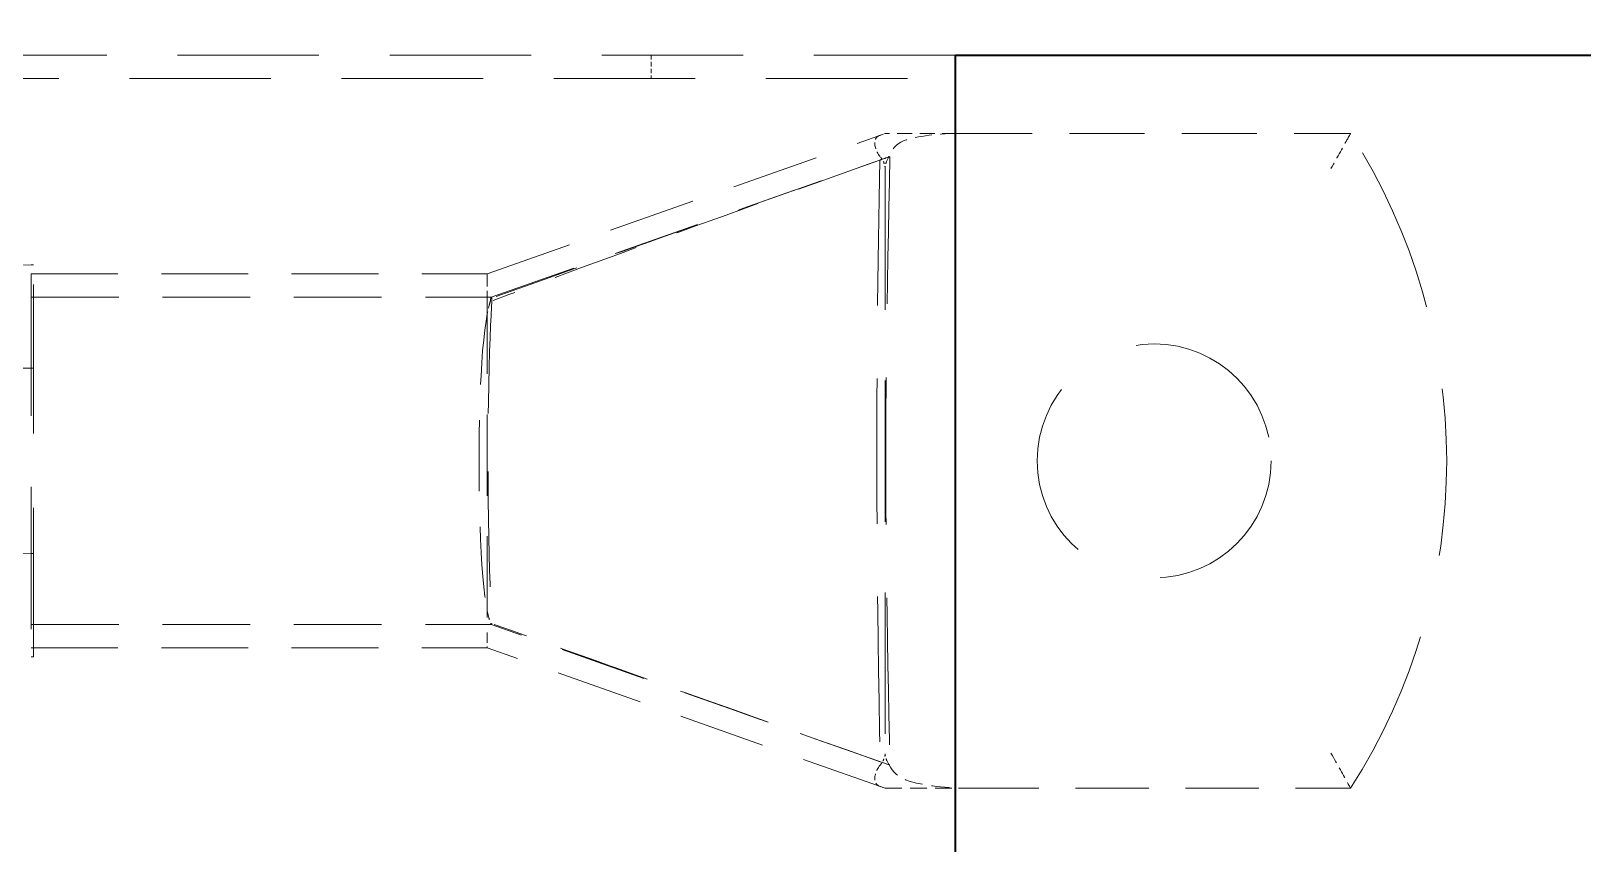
# Model space of a CAD drawing. Header units: millimetres. Extents: x -116965 to 323937, y 291661 to 566926.
# Drawn here: x -25188.8 to -25122.5, y 326511.1 to 326545.8 of the extents above; entities that cross this region are included whole.
import ezdxf

# ---------------------------------------------------------------- set-up
doc = ezdxf.new("R2010")
doc.units = ezdxf.units.MM
doc.linetypes.add('DASHED', pattern=[0.75, 0.5, -0.25])
doc.layers.add('Hidden Edges(Schneider)', color=7, linetype='DASHED', lineweight=18)
doc.layers.add('Sketch Geometry(Schneider)', color=7, linetype='Continuous', lineweight=35)

msp = doc.modelspace()

# ---------------------------------------------------------------- linework, layer by layer
at = {"layer": 'Hidden Edges(Schneider)', "ltscale": 12.088975}
for p, q in [((-25149.335704, 326544.814083), (-25211.835704, 326544.814692)), ((-25211.835713, 326543.814692), (-25149.335713, 326543.814083)), ((-25152.341208, 326539.964758), (-25152.341238, 326514.964758))]:
    msp.add_line(p, q, dxfattribs=at)
at = {"layer": 'Hidden Edges(Schneider)', "ltscale": 0.380655}
msp.add_line((-25162.335704, 326544.81421), (-25162.335713, 326543.81421), dxfattribs=at)
at = {"layer": 'Hidden Edges(Schneider)', "ltscale": 1.196077}
msp.add_line((-25149.335704, 326544.814083), (-25149.335723, 326542.814083), dxfattribs=at)
at = {"layer": 'Hidden Edges(Schneider)', "ltscale": 13.152804}
msp.add_line((-25149.337048, 326406.814083), (-25149.335723, 326542.814083), dxfattribs=at)
at = {"layer": 'Hidden Edges(Schneider)', "ltscale": 7.449037}
msp.add_line((-25169.341213, 326535.464779), (-25152.40666, 326541.441657), dxfattribs=at)
at = {"layer": 'Hidden Edges(Schneider)', "ltscale": 0.201338}
msp.add_line((-25152.55077, 326541.390759), (-25152.341205, 326541.464758), dxfattribs=at)
at = {"layer": 'Hidden Edges(Schneider)', "ltscale": 1.288667}
msp.add_line((-25149.253301, 326541.464754), (-25152.341205, 326541.464758), dxfattribs=at)
at = {"layer": 'Hidden Edges(Schneider)', "ltscale": 6.397583}
msp.add_line((-25149.2533, 326541.464754), (-25132.450681, 326541.464734), dxfattribs=at)
at = {"layer": 'Hidden Edges(Schneider)', "ltscale": 7.478323}
msp.add_line((-25169.171047, 326534.464381), (-25152.169914, 326540.464758), dxfattribs=at)
at = {"layer": 'Hidden Edges(Schneider)', "ltscale": 0.425662}
msp.add_line((-25152.168565, 326540.464758), (-25152.169914, 326540.464758), dxfattribs=at)
at = {"layer": 'Hidden Edges(Schneider)', "ltscale": 0.012168}
msp.add_line((-25152.168564, 326540.464758), (-25152.136344, 326540.464758), dxfattribs=at)
at = {"layer": 'Hidden Edges(Schneider)', "ltscale": 12.153163}
msp.add_line((-25188.841213, 326535.464802), (-25188.841232, 326519.464802), dxfattribs=at)
at = {"layer": 'Hidden Edges(Schneider)', "ltscale": 0.037976}
for p, q in [((-25188.741213, 326535.846802), (-25188.841213, 326535.846802)), ((-25188.741218, 326531.433552), (-25188.841218, 326531.433552)), ((-25188.741228, 326523.496052), (-25188.841228, 326523.496052)), ((-25188.741233, 326519.082802), (-25188.841233, 326519.082802))]:
    msp.add_line(p, q, dxfattribs=at)
at = {"layer": 'Hidden Edges(Schneider)', "ltscale": 7.424625}
for p, q in [((-25188.841213, 326535.464802), (-25169.341213, 326535.464779)), ((-25188.841232, 326519.464802), (-25169.341232, 326519.464779))]:
    msp.add_line(p, q, dxfattribs=at)
at = {"layer": 'Hidden Edges(Schneider)', "ltscale": 12.733477}
msp.add_line((-25188.741233, 326519.082802), (-25188.741213, 326535.846802), dxfattribs=at)
at = {"layer": 'Hidden Edges(Schneider)', "ltscale": 0.668005}
msp.add_line((-25169.341213, 326535.464779), (-25169.341213, 326535.273117), dxfattribs=at)
at = {"layer": 'Hidden Edges(Schneider)', "ltscale": 0.717562}
msp.add_line((-25169.341213, 326535.273117), (-25169.341214, 326534.651077), dxfattribs=at)
at = {"layer": 'Hidden Edges(Schneider)', "ltscale": 7.490276}
msp.add_line((-25188.841214, 326534.464802), (-25169.16879, 326534.464778), dxfattribs=at)
at = {"layer": 'Hidden Edges(Schneider)', "ltscale": 6.941694}
msp.add_line((-25169.341214, 326534.651077), (-25169.341232, 326520.120485), dxfattribs=at)
at = {"layer": 'Hidden Edges(Schneider)', "ltscale": 7.490227}
msp.add_line((-25188.841231, 326520.464802), (-25169.168936, 326520.464778), dxfattribs=at)
at = {"layer": 'Hidden Edges(Schneider)', "ltscale": 7.405894}
msp.add_line((-25152.169946, 326514.464758), (-25169.170924, 326520.465126), dxfattribs=at)
at = {"layer": 'Hidden Edges(Schneider)', "ltscale": 0.873685}
msp.add_line((-25169.341232, 326520.120485), (-25169.341232, 326519.523114), dxfattribs=at)
at = {"layer": 'Hidden Edges(Schneider)', "ltscale": 0.367974}
msp.add_line((-25169.341232, 326519.523114), (-25169.341232, 326519.464779), dxfattribs=at)
at = {"layer": 'Hidden Edges(Schneider)', "ltscale": 7.405465}
msp.add_line((-25152.34124, 326513.464758), (-25169.341232, 326519.464779), dxfattribs=at)
at = {"layer": 'Hidden Edges(Schneider)', "ltscale": 0.154332}
msp.add_line((-25152.169729, 326514.464758), (-25152.552178, 326514.599808), dxfattribs=at)
at = {"layer": 'Hidden Edges(Schneider)', "ltscale": 0.240019}
msp.add_line((-25152.169946, 326514.464758), (-25152.169729, 326514.464758), dxfattribs=at)
at = {"layer": 'Hidden Edges(Schneider)', "ltscale": 0.012599}
msp.add_line((-25152.169728, 326514.464758), (-25152.136375, 326514.464758), dxfattribs=at)
at = {"layer": 'Hidden Edges(Schneider)', "ltscale": 0.201444}
msp.add_line((-25152.341239, 326513.464759), (-25152.55079, 326513.538862), dxfattribs=at)
at = {"layer": 'Hidden Edges(Schneider)', "ltscale": 1.424246}
msp.add_line((-25152.341239, 326513.464759), (-25148.905889, 326513.464755), dxfattribs=at)
at = {"layer": 'Hidden Edges(Schneider)', "ltscale": 6.265292}
msp.add_line((-25148.905889, 326513.464754), (-25132.450715, 326513.464734), dxfattribs=at)
at = {"layer": 'Hidden Edges(Schneider)', "ltscale": 12.817719, "flags": 128}
msp.add_lwpolyline([(-25188.841211, 326535.846785), (-25189.767724, 326535.839346), (-25190.685617, 326535.817183), (-25191.594888, 326535.780714), (-25192.495462, 326535.73036), (-25193.3873, 326535.666426), (-25194.27044, 326535.589369), (-25195.144807, 326535.499495), (-25196.010362, 326535.397261), (-25196.867105, 326535.283011), (-25197.714998, 326535.157088), (-25198.554002, 326535.019949), (-25199.38408, 326534.871977), (-25200.205232, 326534.713553), (-25201.017457, 326534.54521), (-25202.615472, 326534.180372), (-25204.178621, 326533.781012), (-25205.707475, 326533.350561), (-25207.202531, 326532.892493), (-25208.664285, 326532.410353), (-25210.093385, 326531.907652), (-25211.490899, 326531.387976), (-25212.857896, 326530.854376), (-25214.195443, 326530.309942), (-25215.504609, 326529.757612), (-25216.786462, 326529.200476), (-25218.04207, 326528.641546), (-25219.272462, 326528.083876), (-25220.478784, 326527.530478), (-25221.660577, 326526.98551), (-25222.81521, 326526.454581), (-25223.944627, 326525.938872), (-25225.051004, 326525.439337), (-25226.136667, 326524.956969), (-25227.203752, 326524.492758), (-25228.254586, 326524.047621), (-25229.291345, 326523.622587), (-25230.316316, 326523.218649), (-25231.331712, 326522.836684), (-25232.339746, 326522.477759), (-25233.342706, 326522.142752), (-25234.342805, 326521.832731), (-25235.342294, 326521.548613), (-25236.343385, 326521.291388), (-25237.348329, 326521.062048), (-25238.359414, 326520.861395), (-25239.380685, 326520.685805), (-25240.413743, 326520.532721), (-25241.458665, 326520.401877), (-25242.515641, 326520.293082), (-25243.58471, 326520.205992), (-25244.666024, 326520.140417), (-25245.759736, 326520.096052), (-25246.865922, 326520.072668), (-25247.984697, 326520.06996), (-25249.116021, 326520.087775), (-25250.259782, 326520.125769), (-25251.415788, 326520.183638), (-25252.583925, 326520.261), (-25253.764039, 326520.35755), (-25254.956056, 326520.472906), (-25256.159784, 326520.606764), (-25257.375108, 326520.75878), (-25258.601876, 326520.92861), (-25259.839936, 326521.115912), (-25261.089059, 326521.320227), (-25262.349015, 326521.54106), (-25263.619691, 326521.777991), (-25264.900819, 326522.030485), (-25266.192285, 326522.298163), (-25267.493821, 326522.58045), (-25268.805314, 326522.876967), (-25270.126535, 326523.187178), (-25271.457292, 326523.510664), (-25274.14673, 326524.195479), (-25276.872159, 326524.927099), (-25279.632398, 326525.701178), (-25282.426263, 326526.513365), (-25285.252591, 326527.359198), (-25288.110181, 326528.234328), (-25290.997888, 326529.134329), (-25293.914663, 326530.054701), (-25296.859761, 326530.990751), (-25299.832383, 326531.937826), (-25302.831804, 326532.891234), (-25305.85724, 326533.846396), (-25308.907949, 326534.798544), (-25311.983205, 326535.743063), (-25315.082513, 326536.675184), (-25318.205434, 326537.589987), (-25321.351453, 326538.482664), (-25324.520131, 326539.348334), (-25327.711011, 326540.182112), (-25330.923616, 326540.979155), (-25334.157621, 326541.734503), (-25337.412645, 326542.44293), (-25339.047929, 326542.777975), (-25340.688306, 326543.099402), (-25342.333738, 326543.406485), (-25343.984166, 326543.698614), (-25345.639573, 326543.97518), (-25347.299863, 326544.235495), (-25348.965036, 326544.478949), (-25350.635034, 326544.704855), (-25352.309781, 326544.912489), (-25353.989202, 326545.101202), (-25355.673162, 326545.270308), (-25357.361585, 326545.419081), (-25359.054395, 326545.546873), (-25360.751497, 326545.652998), (-25362.452756, 326545.736693), (-25364.158136, 326545.797346), (-25365.867501, 326545.834273), (-25367.580777, 326545.846709)], dxfattribs=at)
at = {"layer": 'Hidden Edges(Schneider)', "ltscale": 12.775944, "flags": 128}
msp.add_lwpolyline([(-25188.841211, 326531.433562), (-25189.696962, 326531.426695), (-25190.544435, 326531.406286), (-25191.383706, 326531.372679), (-25192.214814, 326531.326254), (-25193.037874, 326531.267279), (-25193.852922, 326531.196173), (-25194.660035, 326531.113241), (-25195.459214, 326531.01879), (-25196.250612, 326530.913161), (-25197.034265, 326530.796774), (-25197.810212, 326530.669859), (-25198.578492, 326530.532835), (-25199.339257, 326530.386084), (-25200.092584, 326530.229948), (-25201.577264, 326529.891051), (-25203.033448, 326529.519003), (-25204.461976, 326529.116781), (-25205.863649, 326528.687285), (-25207.239343, 326528.23345), (-25208.590089, 326527.758253), (-25209.91707, 326527.264441), (-25211.221315, 326526.754874), (-25212.50393, 326526.232413), (-25213.766099, 326525.699843), (-25215.008928, 326525.15991), (-25216.233598, 326524.61521), (-25217.441217, 326524.068297), (-25218.63289, 326523.521879), (-25219.809762, 326522.978476), (-25220.972978, 326522.440832), (-25222.123567, 326521.911619), (-25223.262559, 326521.393011), (-25224.390985, 326520.887182), (-25225.509835, 326520.396193), (-25226.620179, 326519.922255), (-25227.723008, 326519.467467), (-25228.819391, 326519.033964), (-25229.91028, 326518.623884), (-25230.996743, 326518.239401), (-25232.079812, 326517.882574), (-25233.162652, 326517.554968), (-25234.252053, 326517.255438), (-25235.348855, 326516.983374), (-25236.453553, 326516.738241), (-25237.566568, 326516.519545), (-25238.688318, 326516.32675), (-25239.819261, 326516.159285), (-25240.959817, 326516.016691), (-25242.110521, 326515.89836), (-25243.271676, 326515.803831), (-25244.442941, 326515.732802), (-25245.623895, 326515.684927), (-25246.8145, 326515.659788), (-25248.01468, 326515.656927), (-25249.224321, 326515.675886), (-25250.443422, 326515.716284), (-25251.671907, 326515.777663), (-25252.9097, 326515.859564), (-25254.156762, 326515.961531), (-25255.412942, 326516.083182), (-25256.678125, 326516.22402), (-25257.952157, 326516.383513), (-25259.234964, 326516.561201), (-25260.526391, 326516.756514), (-25261.826288, 326516.969031), (-25263.134576, 326517.198218), (-25264.451066, 326517.443541), (-25265.775682, 326517.704542), (-25267.108308, 326517.980688), (-25268.448755, 326518.271483), (-25269.796945, 326518.57643), (-25272.515908, 326519.226416), (-25275.264283, 326519.926222), (-25278.041116, 326520.671461), (-25280.845433, 326521.457709), (-25283.67632, 326522.280539), (-25286.532823, 326523.135489), (-25289.414083, 326524.018095), (-25292.319356, 326524.923666), (-25295.247899, 326525.8477), (-25298.198968, 326526.785506), (-25301.171857, 326527.73258), (-25304.165784, 326528.684271), (-25307.180082, 326529.636), (-25310.214139, 326530.583075), (-25313.267385, 326531.520842), (-25316.339227, 326532.444571), (-25319.429113, 326533.349646), (-25322.536451, 326534.231299), (-25325.660669, 326535.084875), (-25328.80129, 326535.905684), (-25331.957799, 326536.688879), (-25335.129701, 326537.429655), (-25338.316499, 326538.123167), (-25341.517678, 326538.764647), (-25343.123513, 326539.064368), (-25344.732763, 326539.349249), (-25346.34535, 326539.618719), (-25347.961217, 326539.872092), (-25349.580289, 326540.108793), (-25351.202508, 326540.328215), (-25352.827798, 326540.529707), (-25354.456083, 326540.71266), (-25356.087304, 326540.876425), (-25357.721368, 326541.02043), (-25359.358217, 326541.143988), (-25360.997735, 326541.246527), (-25362.639848, 326541.32736), (-25364.28444, 326541.385878), (-25365.931455, 326541.421469), (-25367.580777, 326541.433447)], dxfattribs=at)
at = {"layer": 'Hidden Edges(Schneider)', "ltscale": 0.557454, "flags": 128}
msp.add_lwpolyline([(-25152.55077, 326541.390759), (-25152.589332, 326541.375399), (-25152.624318, 326541.357775), (-25152.655782, 326541.33776), (-25152.683772, 326541.315227), (-25152.708336, 326541.29005), (-25152.729427, 326541.262257), (-25152.746998, 326541.232), (-25152.761127, 326541.19933), (-25152.77188, 326541.164301), (-25152.779331, 326541.126964), (-25152.783541, 326541.08742), (-25152.78454, 326541.045961), (-25152.782347, 326541.002779), (-25152.77698, 326540.958051), (-25152.768459, 326540.911951), (-25152.756803, 326540.864653), (-25152.74204, 326540.816412), (-25152.724194, 326540.767624), (-25152.703254, 326540.718525), (-25152.67921, 326540.669341), (-25152.652128, 326540.620452), (-25152.622089, 326540.572249), (-25152.589085, 326540.524933), (-25152.55311, 326540.478707)], dxfattribs=at)
at = {"layer": 'Hidden Edges(Schneider)', "ltscale": 1.451882, "flags": 128}
msp.add_lwpolyline([(-25149.253301, 326541.464754), (-25149.429783, 326541.462837), (-25149.603478, 326541.457464), (-25149.777111, 326541.448955), (-25149.95042, 326541.437477), (-25150.122236, 326541.423206), (-25150.291389, 326541.406316), (-25150.456709, 326541.386981), (-25150.617024, 326541.365374), (-25150.771164, 326541.341671), (-25150.917958, 326541.316045), (-25151.056236, 326541.288671), (-25151.18597, 326541.259444), (-25151.313364, 326541.22637), (-25151.43762, 326541.18844), (-25151.558096, 326541.144054), (-25151.672966, 326541.091325), (-25151.779544, 326541.028355), (-25151.875188, 326540.953848), (-25151.958339, 326540.868145), (-25152.031741, 326540.769827), (-25152.097242, 326540.660152), (-25152.157884, 326540.539728), (-25152.216914, 326540.408905), (-25152.277573, 326540.268032)], dxfattribs=at)
at = {"layer": 'Hidden Edges(Schneider)', "ltscale": 0.963137, "flags": 128}
for points in [[(-25132.450682, 326541.464734), (-25132.45269, 326541.461054), (-25132.458674, 326541.450101), (-25132.468559, 326541.432011), (-25132.482282, 326541.406917), (-25132.499768, 326541.374955), (-25132.52082, 326541.336519), (-25132.545191, 326541.292059), (-25132.572734, 326541.241881), (-25132.603285, 326541.186296), (-25132.636687, 326541.12561), (-25132.672698, 326541.060295), (-25132.711007, 326540.99093), (-25132.751443, 326540.917845), (-25132.793839, 326540.841366), (-25132.838023, 326540.761818), (-25132.883828, 326540.679529), (-25132.931035, 326540.594904), (-25132.979434, 326540.508344), (-25133.028863, 326540.420138), (-25133.079169, 326540.330577), (-25133.130181, 326540.239975), (-25133.181742, 326540.148624), (-25133.233703, 326540.056789), (-25133.285917, 326539.964735)], [(-25133.285947, 326514.964734), (-25133.233733, 326514.872681), (-25133.181772, 326514.780847), (-25133.130212, 326514.689494), (-25133.0792, 326514.598893), (-25133.028894, 326514.509331), (-25132.979465, 326514.421125), (-25132.931066, 326514.334565), (-25132.883859, 326514.249941), (-25132.838055, 326514.167651), (-25132.793871, 326514.088104), (-25132.751475, 326514.011625), (-25132.71104, 326513.93854), (-25132.672731, 326513.869174), (-25132.63672, 326513.803859), (-25132.603318, 326513.743172), (-25132.572767, 326513.687587), (-25132.545225, 326513.63741), (-25132.520854, 326513.592949), (-25132.499801, 326513.554514), (-25132.482316, 326513.522551), (-25132.468592, 326513.497458), (-25132.458708, 326513.479367), (-25132.452723, 326513.468414), (-25132.450716, 326513.464735)]]:
    msp.add_lwpolyline(points, dxfattribs=at)
at = {"layer": 'Hidden Edges(Schneider)', "ltscale": 7.371637, "flags": 128}
msp.add_lwpolyline([(-25152.571586, 326540.321817), (-25153.530117, 326539.981227), (-25154.443122, 326539.656421), (-25155.313613, 326539.346316), (-25156.144597, 326539.049835), (-25156.939077, 326538.7659), (-25157.700057, 326538.493437), (-25158.430536, 326538.231376), (-25159.133507, 326537.978645), (-25159.811965, 326537.734175), (-25160.468904, 326537.496897), (-25161.107313, 326537.265741), (-25161.730184, 326537.039638), (-25162.340519, 326536.817515), (-25162.941315, 326536.598297), (-25163.535586, 326536.380909), (-25164.126342, 326536.164275), (-25164.716607, 326535.947316), (-25165.309402, 326535.728952), (-25165.907751, 326535.508107), (-25166.514675, 326535.283701), (-25167.133185, 326535.054654), (-25167.76628, 326534.819885), (-25168.416958, 326534.578308), (-25169.088188, 326534.328835)], dxfattribs=at)
at = {"layer": 'Hidden Edges(Schneider)', "ltscale": 7.309569, "flags": 128}
msp.add_lwpolyline([(-25168.961265, 326534.48818), (-25168.328748, 326534.715933), (-25167.711873, 326534.937859), (-25167.107665, 326535.155034), (-25166.51313, 326535.368537), (-25165.92527, 326535.579447), (-25165.341085, 326535.788838), (-25164.757567, 326535.997788), (-25164.171708, 326536.207368), (-25163.580499, 326536.418651), (-25162.980926, 326536.632704), (-25162.369981, 326536.850596), (-25161.744651, 326537.07339), (-25161.101932, 326537.302147), (-25160.438823, 326537.537927), (-25159.744643, 326537.784514), (-25159.00637, 326538.046517), (-25158.229175, 326538.322081), (-25157.418666, 326538.609215), (-25156.580457, 326538.905937), (-25155.720159, 326539.210276), (-25154.843372, 326539.520273), (-25153.955682, 326539.833978), (-25153.062656, 326540.149451), (-25152.169838, 326540.464758)], dxfattribs=at)
at = {"layer": 'Hidden Edges(Schneider)', "ltscale": 12.438948, "flags": 128}
msp.add_lwpolyline([(-25152.571586, 326540.321817), (-25152.586531, 326539.505246), (-25152.600965, 326538.66784), (-25152.614771, 326537.809374), (-25152.627828, 326536.929625), (-25152.640022, 326536.028369), (-25152.651228, 326535.10538), (-25152.661334, 326534.160435), (-25152.670218, 326533.193309), (-25152.677763, 326532.203778), (-25152.683846, 326531.191618), (-25152.688356, 326530.156605), (-25152.691168, 326529.098514), (-25152.692166, 326528.017121), (-25152.691233, 326526.912202), (-25152.688247, 326525.783534), (-25152.683091, 326524.63089), (-25152.675647, 326523.454047), (-25152.665797, 326522.252781), (-25152.65342, 326521.026867), (-25152.638401, 326519.776083), (-25152.620616, 326518.500202), (-25152.600035, 326517.2024), (-25152.577048, 326515.897415), (-25152.552178, 326514.599808)], dxfattribs=at)
at = {"layer": 'Hidden Edges(Schneider)', "ltscale": 0.162718, "flags": 128}
msp.add_lwpolyline([(-25152.571586, 326540.321817), (-25152.554868, 326540.327734), (-25152.538143, 326540.333654), (-25152.52141, 326540.339578), (-25152.504673, 326540.345505), (-25152.487929, 326540.351436), (-25152.471178, 326540.357369), (-25152.454422, 326540.363306), (-25152.437659, 326540.369246), (-25152.420888, 326540.37519), (-25152.404113, 326540.381137), (-25152.387328, 326540.387087), (-25152.370541, 326540.393041), (-25152.353745, 326540.398998), (-25152.336943, 326540.404959), (-25152.320135, 326540.410923), (-25152.303319, 326540.41689), (-25152.286499, 326540.422861), (-25152.269669, 326540.428836), (-25152.252834, 326540.434814), (-25152.235995, 326540.440796), (-25152.219145, 326540.446781), (-25152.202292, 326540.45277), (-25152.185431, 326540.458762), (-25152.168565, 326540.464758)], dxfattribs=at)
at = {"layer": 'Hidden Edges(Schneider)', "ltscale": 0.21928, "flags": 128}
msp.add_lwpolyline([(-25152.341207, 326539.964758), (-25152.341665, 326539.988241), (-25152.343026, 326540.011666), (-25152.345279, 326540.035028), (-25152.348409, 326540.058323), (-25152.352403, 326540.081545), (-25152.357221, 326540.104594), (-25152.362826, 326540.127394), (-25152.36918, 326540.149938), (-25152.376252, 326540.172222), (-25152.384012, 326540.194238), (-25152.392428, 326540.215981), (-25152.401464, 326540.237444), (-25152.411094, 326540.258623), (-25152.421282, 326540.279511), (-25152.431996, 326540.300101), (-25152.443204, 326540.320389), (-25152.454937, 326540.340467), (-25152.467256, 326540.360468), (-25152.480157, 326540.38039), (-25152.49363, 326540.400229), (-25152.50767, 326540.419983), (-25152.522268, 326540.43965), (-25152.537418, 326540.459225), (-25152.55311, 326540.478707)], dxfattribs=at)
at = {"layer": 'Hidden Edges(Schneider)', "ltscale": 0.119471, "flags": 128}
msp.add_lwpolyline([(-25152.341207, 326539.964758), (-25152.34109, 326539.978025), (-25152.340739, 326539.99125), (-25152.340153, 326540.004433), (-25152.339338, 326540.017572), (-25152.338291, 326540.030668), (-25152.337015, 326540.04372), (-25152.335511, 326540.056727), (-25152.333782, 326540.06969), (-25152.331827, 326540.082607), (-25152.329648, 326540.095479), (-25152.32725, 326540.108304), (-25152.324627, 326540.121084), (-25152.321787, 326540.133816), (-25152.318731, 326540.146498), (-25152.315467, 326540.159094), (-25152.312003, 326540.171591), (-25152.308343, 326540.183989), (-25152.304492, 326540.196289), (-25152.300454, 326540.208491), (-25152.296231, 326540.220595), (-25152.291828, 326540.232601), (-25152.287248, 326540.244509), (-25152.282494, 326540.256319), (-25152.277573, 326540.268032)], dxfattribs=at)
at = {"layer": 'Hidden Edges(Schneider)', "ltscale": 12.573951, "flags": 128}
msp.add_lwpolyline([(-25152.136343, 326540.464758), (-25152.159251, 326539.385606), (-25152.181654, 326538.313493), (-25152.203261, 326537.243723), (-25152.223771, 326536.171602), (-25152.242894, 326535.092436), (-25152.260331, 326534.00153), (-25152.275789, 326532.89419), (-25152.288819, 326531.778912), (-25152.298958, 326530.679804), (-25152.306188, 326529.5934), (-25152.310503, 326528.515237), (-25152.311899, 326527.440856), (-25152.310372, 326526.365794), (-25152.305917, 326525.285591), (-25152.298532, 326524.195787), (-25152.28821, 326523.091921), (-25152.275063, 326521.977796), (-25152.259641, 326520.880595), (-25152.242273, 326519.798906), (-25152.223246, 326518.728206), (-25152.202856, 326517.663968), (-25152.181385, 326516.601663), (-25152.15913, 326515.536769), (-25152.136374, 326514.464758)], dxfattribs=at)
at = {"layer": 'Hidden Edges(Schneider)', "ltscale": 0.604199, "flags": 128}
msp.add_lwpolyline([(-25169.213789, 326534.282127), (-25169.218735, 326534.266862), (-25169.223725, 326534.250997), (-25169.228756, 326534.234533), (-25169.233828, 326534.217471), (-25169.238939, 326534.199813), (-25169.244087, 326534.18156), (-25169.249273, 326534.162713), (-25169.254492, 326534.143274), (-25169.259746, 326534.123243), (-25169.265029, 326534.102623), (-25169.270342, 326534.081415), (-25169.275684, 326534.05962), (-25169.281051, 326534.037239), (-25169.286441, 326534.014274), (-25169.291855, 326533.990726), (-25169.297288, 326533.966597), (-25169.302739, 326533.941888), (-25169.308206, 326533.9166), (-25169.313686, 326533.890734), (-25169.319178, 326533.864292), (-25169.324678, 326533.837275), (-25169.330187, 326533.809685), (-25169.3357, 326533.781523), (-25169.341215, 326533.75279)], dxfattribs=at)
at = {"layer": 'Hidden Edges(Schneider)', "ltscale": 9.881584, "flags": 128}
msp.add_lwpolyline([(-25169.144713, 326534.422089), (-25169.153841, 326534.276978), (-25169.167038, 326534.031458), (-25169.183474, 326533.68807), (-25169.202148, 326533.252911), (-25169.221996, 326532.733029), (-25169.242005, 326532.134176), (-25169.261037, 326531.465982), (-25169.278076, 326530.7402), (-25169.292324, 326529.964997), (-25169.302985, 326529.151501), (-25169.309562, 326528.315267), (-25169.311829, 326527.465927), (-25169.309589, 326526.614534), (-25169.302971, 326525.77803), (-25169.292348, 326524.966544), (-25169.27812, 326524.189905), (-25169.261042, 326523.463454), (-25169.242041, 326522.796675), (-25169.222034, 326522.197288), (-25169.202166, 326521.67659), (-25169.183525, 326521.24212), (-25169.167086, 326520.898787), (-25169.153853, 326520.652517), (-25169.144727, 326520.507428)], dxfattribs=at)
at = {"layer": 'Hidden Edges(Schneider)', "ltscale": 0.583476, "flags": 128}
msp.add_lwpolyline([(-25169.213789, 326534.282127), (-25169.212158, 326534.296316), (-25169.210513, 326534.309941), (-25169.208852, 326534.323002), (-25169.207178, 326534.335497), (-25169.205487, 326534.347424), (-25169.203782, 326534.358781), (-25169.202063, 326534.36957), (-25169.20033, 326534.379786), (-25169.198582, 326534.38943), (-25169.196821, 326534.3985), (-25169.195046, 326534.406992), (-25169.193257, 326534.414901), (-25169.191457, 326534.422228), (-25169.189647, 326534.428971), (-25169.187823, 326534.435133), (-25169.185988, 326534.440712), (-25169.184143, 326534.44571), (-25169.182285, 326534.450126), (-25169.180417, 326534.453961), (-25169.178539, 326534.457214), (-25169.17665, 326534.459888), (-25169.174751, 326534.46198), (-25169.172843, 326534.463491), (-25169.170925, 326534.464423)], dxfattribs=at)
at = {"layer": 'Hidden Edges(Schneider)', "ltscale": 0.321406, "flags": 128}
msp.add_lwpolyline([(-25169.170925, 326534.464423), (-25169.169861, 326534.464689), (-25169.168794, 326534.464778), (-25169.167726, 326534.46469), (-25169.166653, 326534.464426), (-25169.165579, 326534.463985), (-25169.164503, 326534.463368), (-25169.163423, 326534.462573), (-25169.16234, 326534.461602), (-25169.161256, 326534.460455), (-25169.160168, 326534.459131), (-25169.159079, 326534.457631), (-25169.157986, 326534.455954), (-25169.156891, 326534.454101), (-25169.155795, 326534.452072), (-25169.154697, 326534.449866), (-25169.153595, 326534.447484), (-25169.152491, 326534.444926), (-25169.151386, 326534.442192), (-25169.150279, 326534.439282), (-25169.14917, 326534.436195), (-25169.148058, 326534.432933), (-25169.146945, 326534.429494), (-25169.14583, 326534.42588), (-25169.144713, 326534.422089)], dxfattribs=at)
at = {"layer": 'Hidden Edges(Schneider)', "ltscale": 12.712311, "flags": 128}
msp.add_lwpolyline([(-25188.841211, 326523.496054), (-25189.569665, 326523.490217), (-25190.290452, 326523.472937), (-25191.003801, 326523.444479), (-25191.710016, 326523.405073), (-25192.409288, 326523.355025), (-25193.101846, 326523.294562), (-25193.787957, 326523.22399), (-25194.467813, 326523.143576), (-25195.141679, 326523.053587), (-25195.809823, 326522.954291), (-25197.129709, 326522.728728), (-25198.429223, 326522.468794), (-25199.709932, 326522.176436), (-25200.973436, 326521.853598), (-25202.221338, 326521.50215), (-25203.45524, 326521.123999), (-25204.676439, 326520.721091), (-25205.886346, 326520.29537), (-25207.086297, 326519.848822), (-25208.277513, 326519.383429), (-25209.461366, 326518.901137), (-25210.639001, 326518.404082), (-25211.811754, 326517.894476), (-25212.980806, 326517.374495), (-25214.147416, 326516.846274), (-25215.312845, 326516.311949), (-25216.478311, 326515.77381), (-25218.814737, 326514.695738), (-25221.167337, 326513.631628), (-25223.546983, 326512.60124), (-25225.964853, 326511.625441), (-25227.191468, 326511.165159), (-25228.431665, 326510.727194), (-25229.686738, 326510.314368), (-25230.957452, 326509.929846), (-25232.237741, 326509.577749), (-25233.52543, 326509.258459), (-25234.820062, 326508.971213), (-25236.121179, 326508.715475), (-25237.428361, 326508.490561), (-25238.741189, 326508.295859), (-25240.059243, 326508.130682), (-25241.382066, 326507.994421), (-25242.709771, 326507.886236), (-25244.042283, 326507.805365), (-25245.379487, 326507.751082), (-25246.721345, 326507.722662), (-25248.067704, 326507.71942), (-25249.418451, 326507.740629), (-25250.773507, 326507.785567), (-25252.13276, 326507.853506), (-25253.496095, 326507.943724), (-25254.863549, 326508.055533), (-25256.235009, 326508.188246), (-25257.610475, 326508.341254), (-25258.989946, 326508.51383), (-25260.373384, 326508.705366), (-25261.760789, 326508.915213), (-25263.152047, 326509.142683), (-25264.547235, 326509.387167), (-25265.946275, 326509.647978), (-25268.755761, 326510.216025), (-25271.580507, 326510.841749), (-25274.420205, 326511.520384), (-25277.274705, 326512.247084), (-25280.143682, 326513.017119), (-25283.026906, 326513.825644), (-25285.924131, 326514.667929), (-25288.835088, 326515.539168), (-25291.759359, 326516.434859), (-25294.696523, 326517.350271), (-25297.646085, 326518.280905), (-25300.607606, 326519.222143), (-25303.580629, 326520.169371), (-25306.564695, 326521.117972), (-25309.559251, 326522.063368), (-25312.563668, 326523.001135), (-25315.577317, 326523.926695), (-25318.599588, 326524.835585), (-25321.629869, 326525.723265), (-25324.667512, 326526.585196), (-25327.711889, 326527.416952), (-25330.762235, 326528.214072), (-25333.817884, 326528.972166), (-25336.87811, 326529.686888), (-25339.942189, 326530.353811), (-25343.009454, 326530.96855), (-25344.544049, 326531.254996), (-25346.079179, 326531.526755), (-25347.614728, 326531.783331), (-25349.15064, 326532.024191), (-25350.686818, 326532.248801), (-25352.223207, 326532.456587), (-25353.759691, 326532.647093), (-25355.296193, 326532.819708), (-25356.832658, 326532.974013), (-25358.368989, 326533.109396), (-25359.905111, 326533.225363), (-25361.441003, 326533.321379), (-25362.976571, 326533.396986), (-25364.511758, 326533.451613), (-25366.046506, 326533.484801), (-25367.580777, 326533.495978)], dxfattribs=at)
at = {"layer": 'Hidden Edges(Schneider)', "ltscale": 6.079625, "flags": 128}
msp.add_lwpolyline([(-25169.341215, 326533.75279), (-25169.396247, 326533.432919), (-25169.448868, 326533.059239), (-25169.497339, 326532.634842), (-25169.540553, 326532.163813), (-25169.578075, 326531.649999), (-25169.609763, 326531.099696), (-25169.635875, 326530.517012), (-25169.656732, 326529.905833), (-25169.672595, 326529.271244), (-25169.68364, 326528.62187), (-25169.690097, 326527.96262), (-25169.692094, 326527.29799), (-25169.689647, 326526.63342), (-25169.682735, 326525.978026), (-25169.671264, 326525.336822), (-25169.655031, 326524.714178), (-25169.633756, 326524.114941), (-25169.607277, 326523.547235), (-25169.575365, 326523.015555), (-25169.537825, 326522.523445), (-25169.494731, 326522.075216), (-25169.446795, 326521.676595), (-25169.395083, 326521.330242), (-25169.34123, 326521.038522)], dxfattribs=at)
at = {"layer": 'Hidden Edges(Schneider)', "ltscale": 0.741282, "flags": 128}
msp.add_lwpolyline([(-25169.34123, 326521.038522), (-25169.334624, 326521.006843), (-25169.328024, 326520.97603), (-25169.321433, 326520.946085), (-25169.314858, 326520.91701), (-25169.3083, 326520.888817), (-25169.301767, 326520.861511), (-25169.295263, 326520.835096), (-25169.28879, 326520.809573), (-25169.282353, 326520.784947), (-25169.275955, 326520.761215), (-25169.269599, 326520.738384), (-25169.263288, 326520.716452), (-25169.257026, 326520.695421), (-25169.250814, 326520.675296), (-25169.244657, 326520.656075), (-25169.238557, 326520.637762), (-25169.232515, 326520.62036), (-25169.226535, 326520.603868), (-25169.220619, 326520.58829), (-25169.214769, 326520.573627), (-25169.208987, 326520.55988), (-25169.203275, 326520.547053), (-25169.197632, 326520.535149), (-25169.192065, 326520.524165)], dxfattribs=at)
at = {"layer": 'Hidden Edges(Schneider)', "ltscale": 0.641942, "flags": 128}
msp.add_lwpolyline([(-25169.144727, 326520.507428), (-25169.147077, 326520.500044), (-25169.149398, 326520.493364), (-25169.151688, 326520.487382), (-25169.153948, 326520.482101), (-25169.156177, 326520.477518), (-25169.158376, 326520.473642), (-25169.160542, 326520.470463), (-25169.162676, 326520.467989), (-25169.164776, 326520.466215), (-25169.166844, 326520.465144), (-25169.168878, 326520.464777), (-25169.170878, 326520.465116), (-25169.172844, 326520.466155), (-25169.174775, 326520.4679), (-25169.176671, 326520.470349), (-25169.17853, 326520.473506), (-25169.180354, 326520.477363), (-25169.182141, 326520.481929), (-25169.18389, 326520.487203), (-25169.185602, 326520.49318), (-25169.187276, 326520.499865), (-25169.188911, 326520.507256), (-25169.190507, 326520.515358), (-25169.192065, 326520.524165)], dxfattribs=at)
at = {"layer": 'Hidden Edges(Schneider)', "ltscale": 7.245295, "flags": 128}
msp.add_lwpolyline([(-25152.552178, 326514.599808), (-25153.501499, 326514.935161), (-25154.400651, 326515.25286), (-25155.253383, 326515.554239), (-25156.063451, 326515.840635), (-25156.834594, 326516.11338), (-25157.570551, 326516.373806), (-25158.275051, 326516.62324), (-25158.951814, 326516.863011), (-25159.604559, 326517.094442), (-25160.236992, 326517.318859), (-25160.85283, 326517.537588), (-25161.45578, 326517.751953), (-25162.049557, 326517.963283), (-25162.637888, 326518.172913), (-25163.224507, 326518.382181), (-25163.813162, 326518.592434), (-25164.407618, 326518.805013), (-25165.011642, 326519.021274), (-25165.629007, 326519.242568), (-25166.263484, 326519.470251), (-25166.918832, 326519.705676), (-25167.598804, 326519.950206), (-25168.307138, 326520.205205), (-25169.047552, 326520.472046)], dxfattribs=at)
at = {"layer": 'Hidden Edges(Schneider)', "ltscale": 7.309675, "flags": 128}
msp.add_lwpolyline([(-25152.169633, 326514.464758), (-25153.06953, 326514.783026), (-25153.977747, 326515.104318), (-25154.884953, 326515.425354), (-25155.781776, 326515.742841), (-25156.65882, 326516.053463), (-25157.506662, 326516.353905), (-25158.315871, 326516.640823), (-25159.077012, 326516.910871), (-25159.780669, 326517.160692), (-25160.418472, 326517.387286), (-25161.031195, 326517.605118), (-25161.644191, 326517.823202), (-25162.257701, 326518.041637), (-25162.871972, 326518.260518), (-25163.487244, 326518.479943), (-25164.103766, 326518.700006), (-25164.721682, 326518.920768), (-25165.33561, 326519.140312), (-25165.943705, 326519.357977), (-25166.547815, 326519.574426), (-25167.149783, 326519.790322), (-25167.751456, 326520.00633), (-25168.354679, 326520.223125), (-25168.961282, 326520.441376)], dxfattribs=at)
at = {"layer": 'Hidden Edges(Schneider)', "ltscale": 0.219248, "flags": 128}
msp.add_lwpolyline([(-25152.553092, 326514.450873), (-25152.538374, 326514.469121), (-25152.52399, 326514.487641), (-25152.509962, 326514.506431), (-25152.496314, 326514.525486), (-25152.48307, 326514.544805), (-25152.470253, 326514.564384), (-25152.457865, 326514.584253), (-25152.44591, 326514.60445), (-25152.434426, 326514.624968), (-25152.423444, 326514.645801), (-25152.412997, 326514.666939), (-25152.403119, 326514.688383), (-25152.393844, 326514.710122), (-25152.385204, 326514.732152), (-25152.377236, 326514.754465), (-25152.369969, 326514.777058), (-25152.363441, 326514.799922), (-25152.357681, 326514.823053), (-25152.352729, 326514.846425), (-25152.348638, 326514.869912), (-25152.345426, 326514.893494), (-25152.343111, 326514.917167), (-25152.341709, 326514.940923), (-25152.341237, 326514.964757)], dxfattribs=at)
at = {"layer": 'Hidden Edges(Schneider)', "ltscale": 0.127761, "flags": 128}
msp.add_lwpolyline([(-25152.262616, 326514.643829), (-25152.268856, 326514.656513), (-25152.274862, 326514.66928), (-25152.280629, 326514.682131), (-25152.286155, 326514.695063), (-25152.291439, 326514.708076), (-25152.296477, 326514.721167), (-25152.301262, 326514.734338), (-25152.305794, 326514.747587), (-25152.310069, 326514.760912), (-25152.314084, 326514.774313), (-25152.317834, 326514.787791), (-25152.321317, 326514.80134), (-25152.324529, 326514.814964), (-25152.327459, 326514.828608), (-25152.330101, 326514.842251), (-25152.332458, 326514.855888), (-25152.33453, 326514.869521), (-25152.336321, 326514.883149), (-25152.337832, 326514.89677), (-25152.339063, 326514.910384), (-25152.340019, 326514.92399), (-25152.340698, 326514.93759), (-25152.341103, 326514.951179), (-25152.341239, 326514.964757)], dxfattribs=at)
at = {"layer": 'Hidden Edges(Schneider)', "ltscale": 0.557305, "flags": 128}
msp.add_lwpolyline([(-25152.553092, 326514.450873), (-25152.589059, 326514.404655), (-25152.622004, 326514.357436), (-25152.651938, 326514.309426), (-25152.678869, 326514.260839), (-25152.702814, 326514.211882), (-25152.723783, 326514.162768), (-25152.741695, 326514.113968), (-25152.756484, 326514.065863), (-25152.768148, 326514.018651), (-25152.776679, 326513.972536), (-25152.782077, 326513.927716), (-25152.784334, 326513.884398), (-25152.783433, 326513.842922), (-25152.779321, 326513.803481), (-25152.771937, 326513.766166), (-25152.761227, 326513.731068), (-25152.747134, 326513.698283), (-25152.729599, 326513.667904), (-25152.708606, 326513.640085), (-25152.684092, 326513.614825), (-25152.655984, 326513.592089), (-25152.624385, 326513.571924), (-25152.58933, 326513.554235), (-25152.55079, 326513.538862)], dxfattribs=at)
at = {"layer": 'Hidden Edges(Schneider)', "ltscale": 1.542966, "flags": 128}
msp.add_lwpolyline([(-25152.262616, 326514.643829), (-25152.206986, 326514.535034), (-25152.151294, 326514.432211), (-25152.093876, 326514.335578), (-25152.032841, 326514.244995), (-25151.960476, 326514.153707), (-25151.869491, 326514.061518), (-25151.754271, 326513.971696), (-25151.616765, 326513.891105), (-25151.469051, 326513.825111), (-25151.314548, 326513.770441), (-25151.155657, 326513.724259), (-25150.993115, 326513.684314), (-25150.82889, 326513.649448), (-25150.662571, 326513.618451), (-25150.49205, 326513.590389), (-25150.318665, 326513.565219), (-25150.143756, 326513.542903), (-25149.968671, 326513.523402), (-25149.794709, 326513.506675), (-25149.619173, 326513.492455), (-25149.440901, 326513.480827), (-25149.261512, 326513.472115), (-25149.082636, 326513.46665), (-25148.905889, 326513.464755)], dxfattribs=at)
at = {"layer": 'Hidden Edges(Schneider)', "ltscale": 15.191454}
msp.add_circle((-25140.841223, 326527.464744), 5, dxfattribs=at)
at = {"layer": 'Hidden Edges(Schneider)', "ltscale": 14.30446}
msp.add_arc((-25154.243288, 326527.46476), 25.902066, 327.28242332, 32.71743871, dxfattribs=at)
at = {"layer": 'Sketch Geometry(Schneider)'}
for p, q in [((-25149.335708, 326544.814008), (-24992.314719, 326544.814008)), ((-25149.335708, 326404.814887), (-25149.335708, 326544.814008))]:
    msp.add_line(p, q, dxfattribs=at)

doc.saveas('drawing.dxf')
